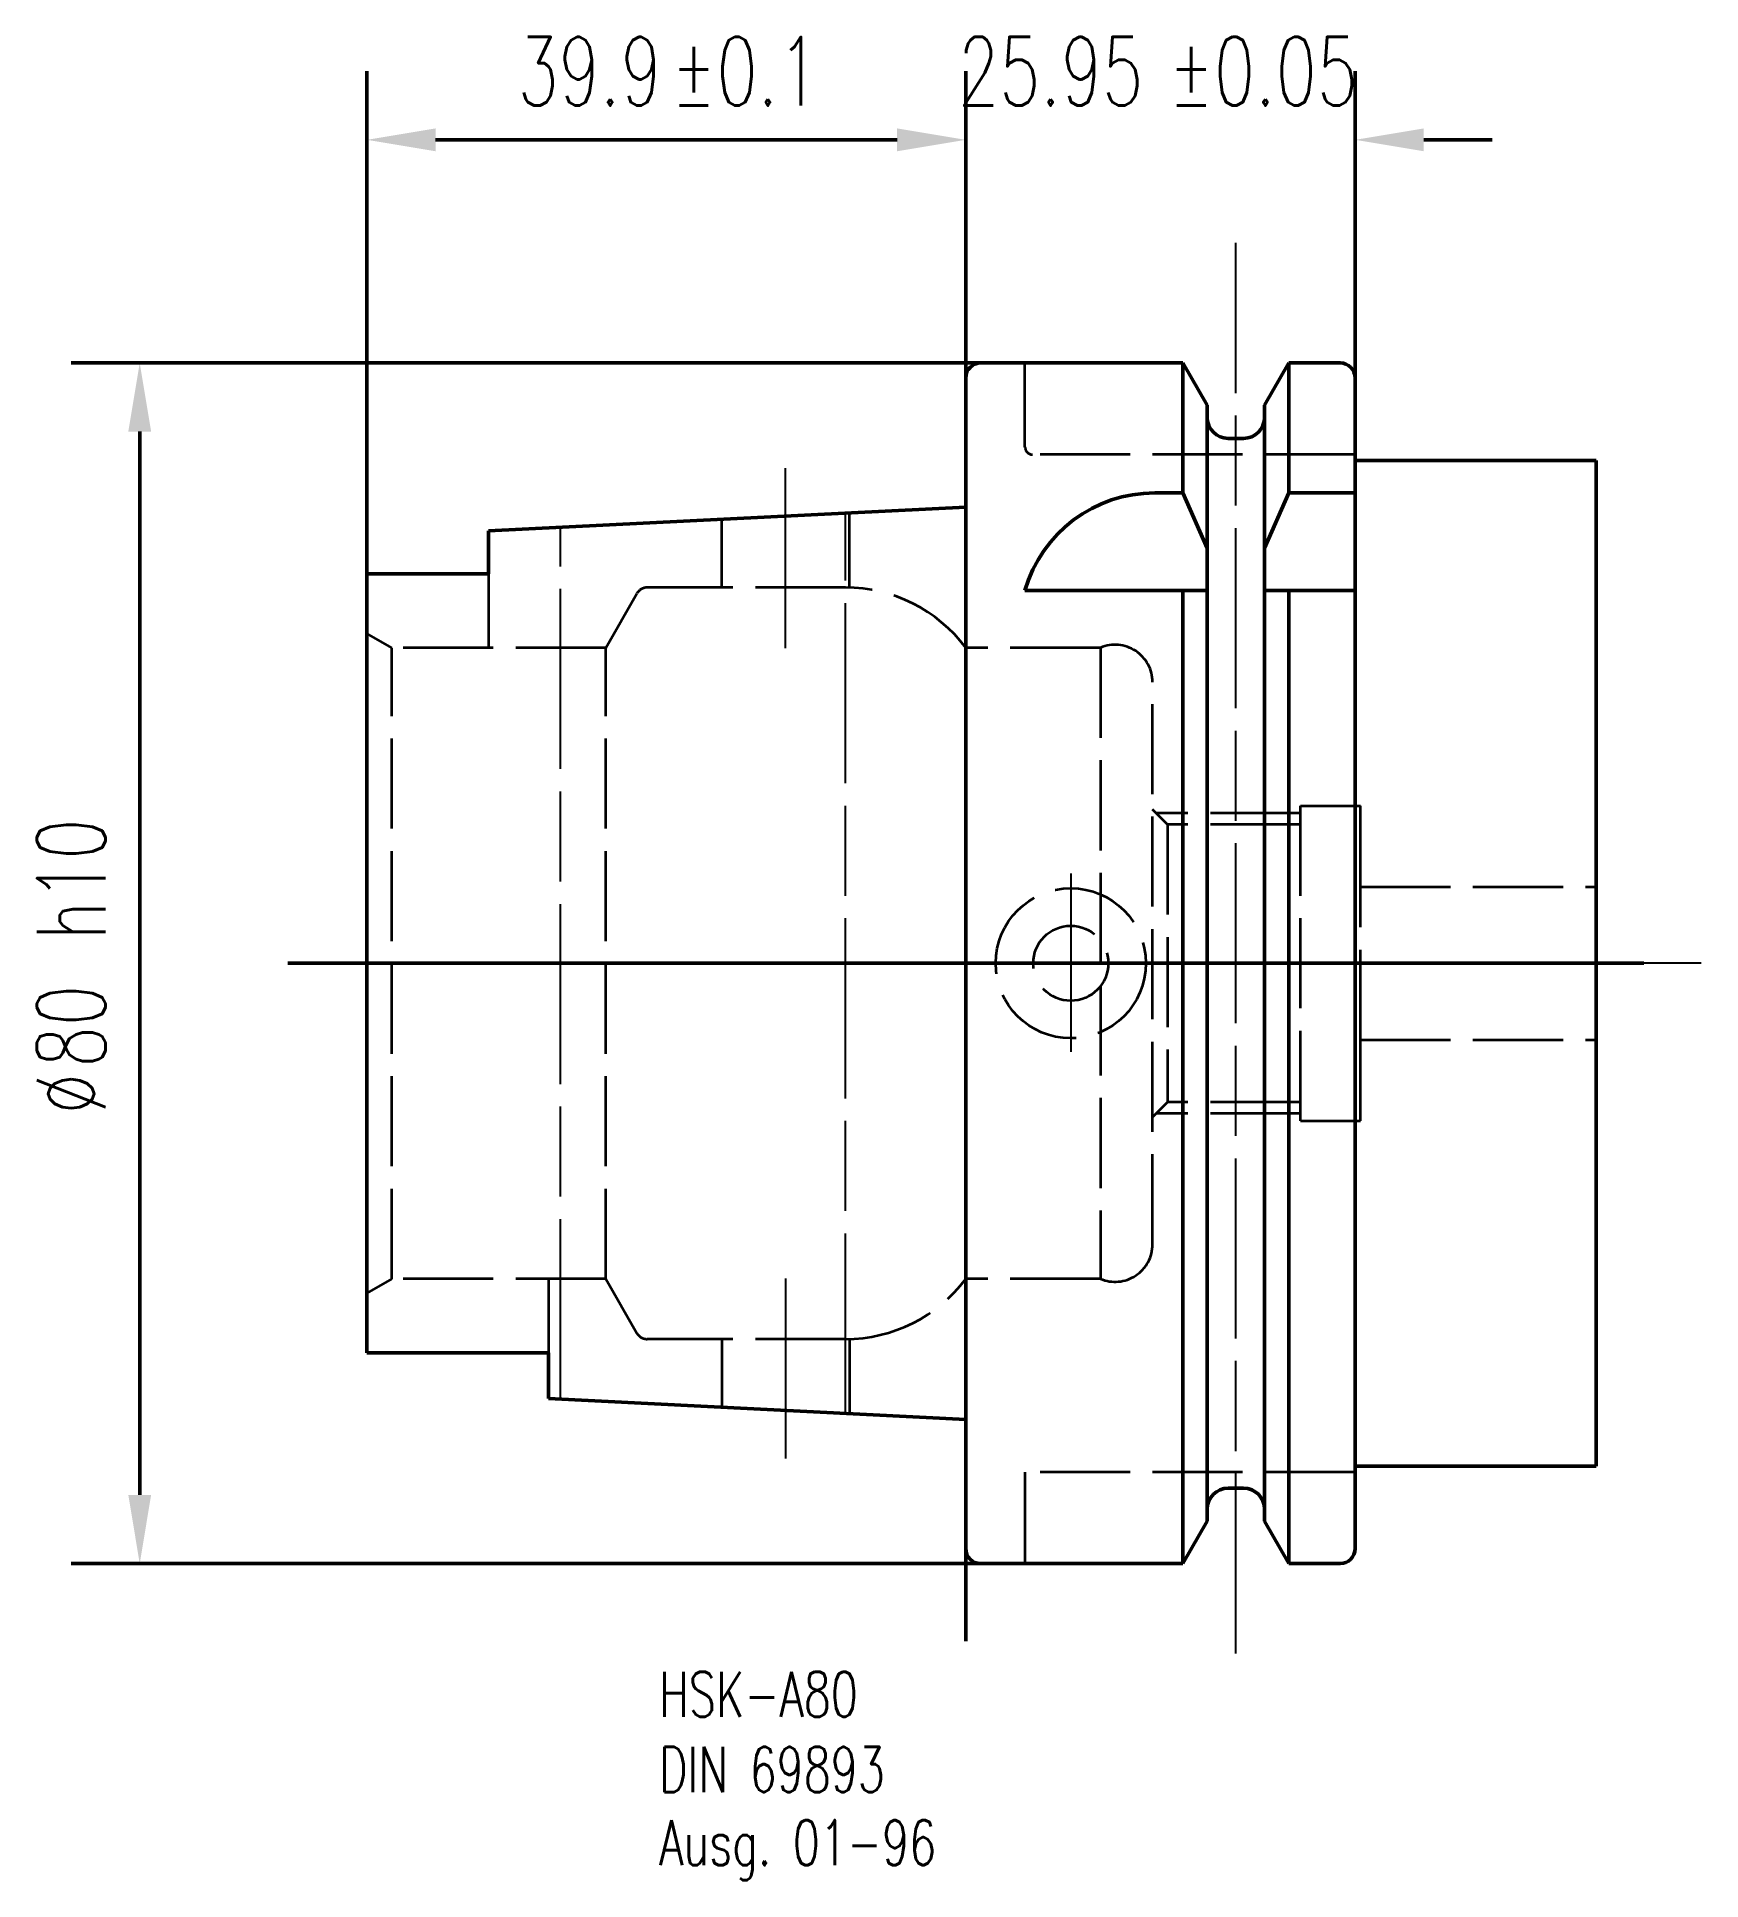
# Model space of a CAD drawing. Header units: millimetres. Extents: x 1235 to 1346, y 3 to 126.
import ezdxf
from ezdxf.enums import TextEntityAlignment as Align

# ---------------------------------------------------------------- set-up
doc = ezdxf.new("R2010")
doc.units = ezdxf.units.MM
doc.header["$LTSCALE"] = 2
doc.linetypes.add('DASH', pattern=[3.75, 3, -0.75])
doc.linetypes.add('LONGDASH_DASH', pattern=[10.5, 6, -0.75, 3, -0.75])
for name, color, linetype, lineweight in [('1', 4, 'Continuous', 50), ('2', 7, 'Continuous', 25), ('4', 2, 'LONGDASH_DASH', 25), ('6', 5, 'Continuous', 35), ('SK2', 7, 'Continuous', 25), ('SK3', 1, 'DASH', 35), ('SK4', 2, 'LONGDASH_DASH', 25)]:
    doc.layers.add(name, color=color, linetype=linetype, lineweight=lineweight)
doc.styles.add('SIMPLEX', font='simplex.shx', dxfattribs={"width": 0.8})
doc.dimstyles.new('WALTER_1', dxfattribs={"dimtxt": 3.5, "dimasz": 4.5, "dimexe": 1.5, "dimexo": 0, "dimgap": 1.2, "dimtad": 1, "dimdec": 3, "dimdsep": 46, "dimtxsty": 'SIMPLEX', "dimcen": 2.5, "dimazin": 2, "dimtfac": 1, "dimtdec": 3, "dimtmove": 0, "dimatfit": 0, "dimfxl": 1.25, "dimtolj": 1, "dimarcsym": 0})

# ---------------------------------------------------------------- blocks, each defined once
blk = doc.blocks.new('*D0')
at = {"color": 0, "linetype": 'ByBlock', "transparency": 16777216}
for p, q in [((-39.9, 25.95), (-39.9, 59.44)), ((0, 39), (0, 59.44)), ((-35.33, 54.87), (-4.57, 54.87))]:
    blk.add_line(p, q, dxfattribs=at)
for points in [[(-35.33, 55.63), (-35.33, 54.11), (-39.9, 54.87)], [(-4.57, 55.63), (-4.57, 54.11), (0, 54.87)]]:
    blk.add_solid(points, dxfattribs=at)
at = {"layer": 'Defpoints', "color": 0, "linetype": 'ByBlock', "transparency": 16777216}
for p in [(0, 54.87), (0, 39), (-39.9, 25.95)]:
    blk.add_point(p, dxfattribs=at)
at = {"color": 0, "linetype": 'ByBlock', "transparency": 16777216, "style": 'SIMPLEX', "width": 0.7}
for s, p in [('39.9', (-25.06, 59.44)), ('%%p0.1', (-14.69, 59.44))]:
    blk.add_text(s, height=4.572, dxfattribs=at).set_placement(p, align=Align.MIDDLE_CENTER)
blk = doc.blocks.new('*D1')
at = {"color": 0, "linetype": 'ByBlock', "transparency": 16777216}
for p, q in [((0, 39), (0, 59.44)), ((25.95, 39), (25.95, 59.44)), ((-4.57, 54.87), (-9.14, 54.87)), ((30.52, 54.87), (35.09, 54.87))]:
    blk.add_line(p, q, dxfattribs=at)
for points in [[(-4.57, 55.63), (-4.57, 54.11), (0, 54.87)], [(30.52, 55.63), (30.52, 54.11), (25.95, 54.87)]]:
    blk.add_solid(points, dxfattribs=at)
at = {"layer": 'Defpoints', "color": 0, "linetype": 'ByBlock', "transparency": 16777216}
for p in [(25.95, 54.87), (0, 39), (25.95, 39)]:
    blk.add_point(p, dxfattribs=at)
at = {"color": 0, "linetype": 'ByBlock', "transparency": 16777216, "style": 'SIMPLEX', "width": 0.7}
for s, p in [('25.95', (5.66, 59.44)), ('%%p0.05', (19.83, 59.44))]:
    blk.add_text(s, height=4.572, dxfattribs=at).set_placement(p, align=Align.MIDDLE_CENTER)
blk = doc.blocks.new('*D2')
at = {"color": 0, "linetype": 'ByBlock', "transparency": 16777216}
for p, q in [((1, 40), (-59.61, 40)), ((-55.04, -35.43), (-55.04, 35.43)), ((1, -40), (-59.61, -40))]:
    blk.add_line(p, q, dxfattribs=at)
for points in [[(-55.8, 35.43), (-54.28, 35.43), (-55.04, 40)], [(-55.8, -35.43), (-54.28, -35.43), (-55.04, -40)]]:
    blk.add_solid(points, dxfattribs=at)
at = {"layer": 'Defpoints', "color": 0, "linetype": 'ByBlock', "transparency": 16777216}
for p in [(-55.04, 40), (1, 40), (1, -40)]:
    blk.add_point(p, dxfattribs=at)
at = {"color": 0, "linetype": 'ByBlock', "transparency": 16777216, "style": 'SIMPLEX', "width": 0.7}
for s, p in [(' h10', (-59.61, 4.5)), ('80', (-59.61, -4.19)), ('%%c', (-59.61, -8.69))]:
    blk.add_text(s, height=4.572, rotation=90, dxfattribs=at).set_placement(p, align=Align.MIDDLE_CENTER)
blk = doc.blocks.new('CENTER2')
at = {"layer": '1', "color": 1}
for p, q in [((0, 45.18), (0, -45.18)), ((45.18, 0), (-45.18, 0))]:
    blk.add_line(p, q, dxfattribs=at)
blk = doc.blocks.new('75593')
at = {"layer": '1'}
for p, q in [((14.4782, 40), (1, 40)), ((14.4637, 40), (16.09, 37.1832)), ((14.4637, 40), (14.4637, 31.3445)), ((21.5363, 40), (19.91, 37.1832)), ((24.95, 40), (21.5218, 40)), ((21.5363, 40), (21.5363, 31.3445)), ((0, -39), (0, 39)), ((25.95, 33.5), (25.95, 39)), ((16.09, 37.1832), (16.09, 36.375)), ((19.91, 37.1832), (19.91, 36.375)), ((16.09, 36.375), (16.09, -36.375)), ((19.91, 36.375), (19.91, -36.375)), ((18.51, 34.975), (17.49, 34.975)), ((42, 33.5), (25.95, 33.5)), ((25.95, -33.5), (25.95, 33.5)), ((42, 33.5), (42, -33.5)), ((14.4637, 31.3445), (12.5942, 31.3445)), ((16.09, 27.6599), (14.4637, 31.3445)), ((21.5363, 31.3445), (19.91, 27.6599)), ((25.95, 31.3445), (21.5363, 31.3445)), ((-31.8, 28.81), (0, 30.4)), ((-31.8, 25.953), (-31.8, 28.81)), ((-39.9, 21.866), (-39.9, 25.953)), ((-31.8, 25.953), (-39.9, 25.953)), ((16.09, 24.85), (3.95, 24.85)), ((14.4637, 24.85), (14.4637, -40)), ((25.95, 24.85), (19.91, 24.85)), ((21.5363, 24.85), (21.5363, -40)), ((-39.9, -21.9776), (-39.9, 21.866)), ((-39.9, -25.953), (-39.9, -21.866)), ((-27.8, -25.953), (-39.9, -25.953)), ((-27.8, -25.953), (-27.8, -29.01)), ((-27.8, -29.01), (0, -30.4)), ((25.95, -39), (25.95, -33.5)), ((42, -33.5), (25.95, -33.5)), ((18.51, -34.975), (17.49, -34.975)), ((16.09, -37.1832), (16.09, -36.375)), ((19.91, -37.1832), (19.91, -36.375)), ((14.4637, -40), (16.09, -37.1832)), ((21.5363, -40), (19.91, -37.1832)), ((14.4637, -40), (1, -40)), ((24.95, -40), (21.5363, -40))]:
    blk.add_line(p, q, dxfattribs=at)
for centre, radius, start, end in [((1, 39), 1, 90, 180), ((24.95, 39), 1, 0, 90), ((17.49, 36.375), 1.4, 180, 270), ((18.51, 36.375), 1.4, 270, 0), ((12.5942, 22.3445), 9, 90, 163.835909), ((17.49, -36.375), 1.4, 90, 180), ((18.51, -36.375), 1.4, 0, 90), ((1, -39), 1, 180, 270), ((24.95, -39), 1, 270, 0)]:
    blk.add_arc(centre, radius, start, end, dxfattribs=at)
at = {"layer": '4'}
blk.add_line((42, 0), (-39.9, 0), dxfattribs=at)
at = {"layer": 'SK3'}
for p, q in [((3.95, 34.4), (3.95, 40)), ((25.95, 33.9), (4.45, 33.9)), ((-16.25, 25.04), (-16.25, 29.59)), ((-7.75, 25.0352), (-7.75, 30.015)), ((-31.8, 25.953), (-31.8, 21.025)), ((-23.9788, 21.025), (-21.9144, 24.637)), ((-8.0112, 25.04), (-21.2198, 25.04)), ((-38.25, 21.025), (-39.9, 21.9776)), ((-38.25, -21.025), (-38.25, 21.025)), ((-23.9788, 21.025), (-38.25, 21.025)), ((-23.9788, -21.025), (-23.9788, 21.025)), ((8.9702, 21.025), (0, 21.025)), ((8.9702, 21.025), (8.9702, -21.025)), ((12.45, -18.725), (12.45, 18.725)), ((13.45, 9.25), (12.45, 10.25)), ((22.3, 10), (12.7, 10)), ((22.3, 9.25), (22.3, 10.5)), ((22.3, 10.5), (26.3, 10.5)), ((26.3, 5.1), (26.3, 10.5)), ((22.3, 9.25), (13.45, 9.25)), ((13.45, 9.25), (13.45, -9.25)), ((22.3, -10.5), (22.3, 9.25)), ((26.3, 5.1), (42, 5.1)), ((26.3, -5.1), (26.3, 5.1)), ((26.3, -10.5), (26.3, -5.1)), ((26.3, -5.1), (42, -5.1)), ((13.45, -9.25), (12.45, -10.25)), ((22.3, -9.25), (13.45, -9.25)), ((22.3, -10), (12.7, -10)), ((22.3, -10.5), (26.3, -10.5)), ((-38.25, -21.025), (-39.9, -21.9776)), ((-23.9788, -21.025), (-38.25, -21.025)), ((-27.8, -21.025), (-27.8, -25.953)), ((-23.9788, -21.025), (-21.9144, -24.637)), ((8.9702, -21.025), (0, -21.025)), ((-8.0112, -25.04), (-21.2198, -25.04)), ((-16.25, -25.04), (-16.25, -29.59)), ((-7.75, -25.0352), (-7.75, -30.015)), ((3.95, -33.9), (3.95, -40)), ((25.95, -33.9), (3.95, -33.9))]:
    blk.add_line(p, q, dxfattribs=at)
for radius in [5, 2.5]:
    blk.add_circle((7, 0), radius, dxfattribs=at)
for centre, radius, start, end in [((4.45, 34.4), 0.5, 180, 270), ((-21.2198, 24.24), 0.8, 90, 150.25), ((-8.0112, 15.04), 10, 36.762543, 90), ((9.95, 18.725), 2.5, 0, 113.073918), ((9.95, -18.725), 2.5, 246.926082, 0), ((-8.0112, -15.04), 10, 270, 323.237457), ((-21.2198, -24.24), 0.8, 209.75, 270)]:
    blk.add_arc(centre, radius, start, end, dxfattribs=at)
at = {"layer": 'SK4'}
for p, q in [((18, -46), (18, 48)), ((-12, 21), (-12, 33)), ((-8, -30), (-8, 30)), ((-27, -29.05), (-27, 29.05)), ((7, 5.9868), (7, -5.8916)), ((49, 0), (-43, 0)), ((-12, -21), (-12, -33))]:
    blk.add_line(p, q, dxfattribs=at)
at = {"layer": '6', "style": 'SIMPLEX', "width": 0.7}
for s, p in [('HSK-A80', (-20.4244, -50.2029)), ('DIN 69893', (-20.4244, -55.2219)), ('Ausg. 01-96', (-20.4244, -60.0974))]:
    blk.add_text(s, height=3, dxfattribs=at).set_placement(p)
at = {"layer": '2'}
dim = blk.add_linear_dim(base=(25.95, 54.8697), p1=(0, 39), p2=(25.95, 39), text='<>%%p0.05', dimstyle='WALTER_1', dxfattribs=at)
dim.commit()
dim.dimension.update_dxf_attribs({"geometry": '*D1', "text_midpoint": (12.975, 59.4417)})
dim = blk.add_linear_dim(base=(-55.0404, 40), p1=(1, -40), p2=(1, 40), angle=90, text='%%c<> h10', dimstyle='WALTER_1', dxfattribs=at)
dim.commit()
dim.dimension.update_dxf_attribs({"geometry": '*D2', "text_midpoint": (-59.6124, 0)})
at = {"layer": 'SK2'}
dim = blk.add_linear_dim(base=(0, 54.8697), p1=(-39.9, 25.953), p2=(0, 39), text='<>%%p0.1', dimstyle='WALTER_1', dxfattribs=at)
dim.commit()
dim.dimension.update_dxf_attribs({"geometry": '*D0', "text_midpoint": (-19.95, 59.4417)})

msp = doc.modelspace()

# ---------------------------------------------------------------- block references
at = {"layer": '1'}
for name in ['75593', 'CENTER2']:
    msp.add_blockref(name, (1296.82, 64.18), dxfattribs=at)

doc.saveas('drawing.dxf')
